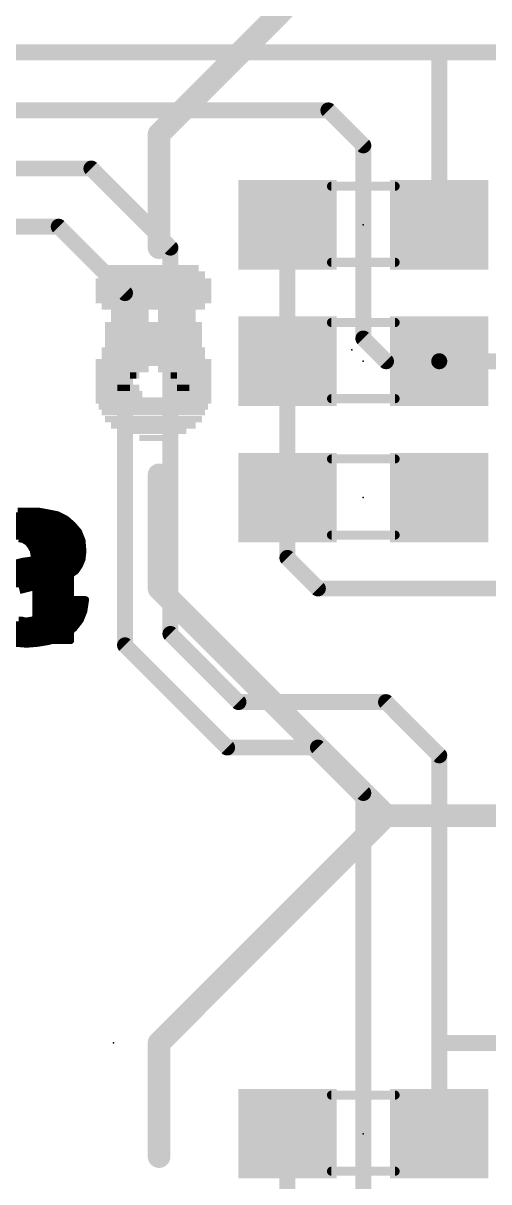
# Model space of a CAD drawing. Extents: x -29 to 78, y -12 to 55.
# Drawn here: x 22.61 to 27.82, y 11.15 to 24.1 of the extents above; entities that cross this region are included whole.
import ezdxf

# ---------------------------------------------------------------- set-up
doc = ezdxf.new("R2010")
doc.units = 0
for name, color, linetype in [('1', 12, 'CONTINUOUS'), ('21', 41, 'CONTINUOUS'), ('22', 40, 'CONTINUOUS'), ('23', 53, 'CONTINUOUS'), ('24', 53, 'CONTINUOUS'), ('51', 53, 'CONTINUOUS')]:
    doc.layers.add(name, color=color, linetype=linetype)

# ---------------------------------------------------------------- blocks, each defined once
blk = doc.blocks.new('RECT')
blk.add_solid([(-0.5, -0.5), (0.5, -0.5), (-0.5, 0.5), (0.5, 0.5)])

msp = doc.modelspace()

# ---------------------------------------------------------------- linework, layer by layer
at = {"layer": '1', "const_width": 0.1778}
for points in [[(20.7801, 23.7742), (27.178, 23.7742)], [(27.2659, 23.7742), (27.178, 23.7742)], [(27.2659, 23.7742), (27.9148, 23.7742)], [(27.2659, 21.8448), (27.2659, 23.7742)], [(20.7801, 23.1242), (26.0248, 23.1242)], [(26.0248, 23.1242), (26.416, 22.733)], [(26.416, 22.733), (26.416, 20.574)], [(20.7801, 22.4742), (23.3728, 22.4742)], [(23.3728, 22.4742), (24.257, 21.59)], [(20.7801, 21.8242), (23.0068, 21.8242)], [(23.0068, 21.8242), (23.749, 21.082)], [(25.5659, 21.8448), (25.5659, 20.3208)], [(24.257, 21.59), (24.257, 17.272)], [(23.749, 21.082), (23.749, 17.145)], [(26.416, 20.574), (26.67, 20.32)], [(25.5659, 20.3208), (25.566, 20.3208)], [(25.566, 20.3208), (25.566, 18.796)], [(26.67, 20.32), (27.2651, 20.32)], [(27.2651, 20.32), (27.2659, 20.3208)], [(27.2667, 20.32), (27.2659, 20.3208)], [(29.21, 20.32), (27.2667, 20.32)], [(25.566, 18.796), (25.566, 18.122)], [(25.566, 18.122), (25.908, 17.78)], [(25.908, 17.78), (31.75, 17.78)], [(24.257, 17.272), (25.019, 16.51)], [(23.749, 17.145), (24.892, 16.002)], [(25.019, 16.51), (26.67, 16.51)], [(27.2659, 15.9141), (26.67, 16.51)], [(24.892, 16.002), (25.908, 16.002)], [(25.908, 16.002), (26.416, 15.494)], [(27.2659, 12.7), (27.2659, 15.9141)], [(26.416, 10.414), (26.416, 15.494)], [(28.829, 12.7), (27.2659, 12.7)], [(27.2659, 11.6848), (27.2659, 12.7)], [(25.5659, 11.6848), (25.5659, 10.1608)]]:
    msp.add_lwpolyline(points, dxfattribs=at)
at = {"layer": '1', "const_width": 0.0889}
for points in [[(27.178, 23.8187, 1), (27.178, 23.7298)], [(27.178, 23.7298, 1), (27.178, 23.8187)], [(27.3103, 23.7742, 1), (27.2214, 23.7742)], [(27.2659, 23.8187, 1), (27.2659, 23.7298)], [(27.2659, 23.7298, 1), (27.2659, 23.8187)], [(26.0562, 23.1556, 1), (25.9934, 23.0928)], [(26.0248, 23.0798, 1), (26.0248, 23.1687)], [(26.4605, 22.733, 1), (26.3715, 22.733)], [(26.3846, 22.7016, 1), (26.4474, 22.7644)], [(23.4042, 22.5056, 1), (23.3414, 22.4428)], [(23.3728, 22.4298, 1), (23.3728, 22.5187)], [(23.0382, 21.8556, 1), (22.9754, 21.7928)], [(23.0068, 21.7798, 1), (23.0068, 21.8687)], [(25.6103, 21.8448, 1), (25.5214, 21.8448)], [(27.2214, 21.8448, 1), (27.3103, 21.8448)], [(24.3015, 21.59, 1), (24.2126, 21.59)], [(24.2256, 21.5586, 1), (24.2884, 21.6214)], [(23.7935, 21.082, 1), (23.7046, 21.082)], [(23.7176, 21.0506, 1), (23.7804, 21.1134)], [(26.3715, 20.574, 1), (26.4605, 20.574)], [(26.4474, 20.6054, 1), (26.3846, 20.5426)], [(25.5214, 20.3208, 1), (25.6103, 20.3208)], [(25.5659, 20.3652, 1), (25.5659, 20.2763)], [(25.6105, 20.3208, 1), (25.5216, 20.3208)], [(25.566, 20.2763, 1), (25.566, 20.3652)], [(26.67, 20.3645, 1), (26.67, 20.2755)], [(26.6386, 20.2886, 1), (26.7014, 20.3514)], [(27.2337, 20.3514, 1), (27.2965, 20.2886)], [(27.2973, 20.3522, 1), (27.2345, 20.2894)], [(27.2667, 20.3645, 1), (27.2667, 20.2755)], [(27.2973, 20.2894, 1), (27.2345, 20.3522)], [(27.2352, 20.2886, 1), (27.2981, 20.3514)], [(27.2651, 20.2755, 1), (27.2651, 20.3645)], [(25.6105, 18.796, 1), (25.5216, 18.796)], [(25.5216, 18.796, 1), (25.6105, 18.796)], [(25.5974, 18.1534, 1), (25.5346, 18.0906)], [(25.5216, 18.122, 1), (25.6105, 18.122)], [(25.908, 17.8245, 1), (25.908, 17.7355)], [(25.8766, 17.7486, 1), (25.9394, 17.8114)], [(24.2884, 17.3034, 1), (24.2256, 17.2406)], [(23.7804, 17.1764, 1), (23.7176, 17.1136)], [(24.2126, 17.272, 1), (24.3015, 17.272)], [(23.7046, 17.145, 1), (23.7935, 17.145)], [(25.019, 16.5545, 1), (25.019, 16.4656)], [(24.9876, 16.4786, 1), (25.0504, 16.5414)], [(26.7014, 16.5414, 1), (26.6386, 16.4786)], [(26.67, 16.4656, 1), (26.67, 16.5545)], [(24.892, 16.0465, 1), (24.892, 15.9576)], [(24.8606, 15.9706, 1), (24.9234, 16.0334)], [(25.9394, 16.0334, 1), (25.8766, 15.9706)], [(25.908, 15.9576, 1), (25.908, 16.0465)], [(27.3103, 15.9141, 1), (27.2214, 15.9141)], [(27.2345, 15.8827, 1), (27.2973, 15.9455)], [(26.4605, 15.494, 1), (26.3715, 15.494)], [(26.3846, 15.4626, 1), (26.4474, 15.5254)], [(27.3103, 12.7, 1), (27.2214, 12.7)], [(27.2214, 12.7, 1), (27.3103, 12.7)], [(27.2659, 12.7445, 1), (27.2659, 12.6556)], [(25.6103, 11.6848, 1), (25.5214, 11.6848)], [(27.2214, 11.6848, 1), (27.3103, 11.6848)]]:
    msp.add_lwpolyline(points, format="xyb", dxfattribs=at)
at = {"layer": '21'}
for points, const_width in [([(24.13, 22.86), (26.67, 25.4)], 0.254), ([(24.13, 21.59), (24.13, 22.86)], 0.254), ([(24.13, 19.05), (24.13, 17.78)], 0.254), ([(22.561, 18.646), (22.621, 18.646)], 0.0762), ([(22.621, 18.646), (22.761, 18.636)], 0.0762), ([(22.761, 18.636), (22.871, 18.606)], 0.0762), ([(22.2718, 18.5166), (23.0004, 18.5166)], 0.0762), ([(22.3762, 18.5928), (22.8948, 18.5928)], 0.0762), ([(22.871, 18.606), (22.961, 18.556)], 0.0762), ([(22.961, 18.556), (23.031, 18.486)], 0.0762), ([(23.031, 18.486), (23.081, 18.406)], 0.0762), ([(21.811, 18.3642), (23.0935, 18.3642)], 0.0762), ([(22.2073, 18.4404), (23.0595, 18.4404)], 0.0762), ([(23.081, 18.406), (23.111, 18.306)], 0.0762), ([(22.611, 18.326), (22.561, 18.336)], 0.0762), ([(22.661, 18.296), (22.611, 18.326)], 0.0762), ([(22.691, 18.256), (22.661, 18.296)], 0.0762), ([(22.667, 18.288), (23.1143, 18.288)], 0.0762), ([(22.721, 18.206), (22.691, 18.256)], 0.0762), ([(23.111, 18.306), (23.131, 18.196)], 0.0762), ([(22.7175, 18.2118), (23.1281, 18.2118)], 0.0762), ([(22.731, 18.146), (22.721, 18.206)], 0.0762), ([(22.741, 18.076), (22.731, 18.146)], 0.0762), ([(22.7325, 18.1356), (23.1356, 18.1356)], 0.0762), ([(23.131, 18.196), (23.141, 18.066)], 0.0762), ([(22.751, 17.996), (22.741, 18.076)], 0.0762), ([(22.7431, 18.0594), (23.141, 18.0594)], 0.0762), ([(22.751, 17.196), (22.751, 17.996)], 0.0762), ([(22.751, 17.9832), (23.141, 17.9832)], 0.0762), ([(23.141, 18.066), (23.141, 17.196)], 0.0762), ([(22.751, 17.907), (23.141, 17.907)], 0.0762), ([(24.13, 17.78), (26.67, 15.24)], 0.254), ([(22.751, 17.8308), (23.141, 17.8308)], 0.0762), ([(22.751, 17.7546), (23.141, 17.7546)], 0.0762), ([(22.751, 17.6784), (23.141, 17.6784)], 0.0762), ([(22.751, 17.6022), (23.141, 17.6022)], 0.0762), ([(22.751, 17.526), (23.141, 17.526)], 0.0762), ([(22.751, 17.4498), (23.141, 17.4498)], 0.0762), ([(22.751, 17.3736), (23.141, 17.3736)], 0.0762), ([(22.751, 17.2974), (23.141, 17.2974)], 0.0762), ([(22.751, 17.2212), (23.141, 17.2212)], 0.0762), ([(23.141, 17.196), (22.751, 17.196)], 0.0762), ([(24.13, 12.7), (26.67, 15.24)], 0.254), ([(26.67, 15.24), (35.56, 15.24)], 0.254), ([(24.13, 11.43), (24.13, 12.7)], 0.254)]:
    msp.add_lwpolyline(points, dxfattribs=dict(at, const_width=const_width))
for points, const_width in [([(24.1935, 22.86, 1), (24.0665, 22.86)], 0.127), ([(24.0851, 22.9049, 1), (24.1749, 22.8151)], 0.127), ([(24.0665, 21.59, 1), (24.1935, 21.59)], 0.127), ([(24.1935, 19.05, 1), (24.0665, 19.05)], 0.127), ([(22.6224, 18.665, 1), (22.6196, 18.627)], 0.0381), ([(22.621, 18.627, 1), (22.621, 18.6651)], 0.0381), ([(22.766, 18.6544, 1), (22.756, 18.6176)], 0.0381), ([(22.7596, 18.617, 1), (22.7624, 18.655)], 0.0381), ([(22.8803, 18.6227, 1), (22.8617, 18.5893)], 0.0381), ([(22.866, 18.5876, 1), (22.876, 18.6244)], 0.0381), ([(22.8948, 18.5738, 1), (22.8948, 18.6119)], 0.0381), ([(22.9745, 18.5695, 1), (22.9475, 18.5425)], 0.0381), ([(22.9517, 18.5393, 1), (22.9703, 18.5727)], 0.0381), ([(23.0004, 18.4976, 1), (23.0004, 18.5357)], 0.0381), ([(23.0472, 18.4961, 1), (23.0148, 18.4759)], 0.0381), ([(23.0175, 18.4725, 1), (23.0445, 18.4995)], 0.0381), ([(23.0595, 18.4214, 1), (23.0595, 18.4595)], 0.0381), ([(23.0992, 18.4115, 1), (23.0628, 18.4005)], 0.0381), ([(23.0648, 18.3959, 1), (23.0972, 18.4161)], 0.0381), ([(23.0935, 18.3452, 1), (23.0935, 18.3833)], 0.0381), ([(22.6208, 18.3423, 1), (22.6012, 18.3097)], 0.0381), ([(22.6073, 18.3073, 1), (22.6147, 18.3447)], 0.0381), ([(22.6762, 18.3074, 1), (22.6458, 18.2846)], 0.0381), ([(22.667, 18.3071, 1), (22.667, 18.269)], 0.0381), ([(22.6512, 18.2797, 1), (22.6708, 18.3123)], 0.0381), ([(22.7073, 18.2658, 1), (22.6747, 18.2462)], 0.0381), ([(22.6758, 18.2446, 1), (22.7062, 18.2674)], 0.0381), ([(23.1297, 18.3094, 1), (23.0923, 18.3026)], 0.0381), ([(23.0928, 18.3005, 1), (23.1292, 18.3115)], 0.0381), ([(23.1143, 18.269, 1), (23.1143, 18.3071)], 0.0381), ([(22.7175, 18.2309, 1), (22.7175, 18.1928)], 0.0381), ([(22.7398, 18.2091, 1), (22.7022, 18.2029)], 0.0381), ([(22.7047, 18.1962, 1), (22.7373, 18.2158)], 0.0381), ([(22.7499, 18.1487, 1), (22.7121, 18.1433)], 0.0381), ([(22.7122, 18.1429, 1), (22.7498, 18.1491)], 0.0381), ([(22.7325, 18.1547, 1), (22.7325, 18.1166)], 0.0381), ([(23.15, 18.1975, 1), (23.112, 18.1945)], 0.0381), ([(23.1123, 18.1926, 1), (23.1497, 18.1994)], 0.0381), ([(23.1281, 18.1928, 1), (23.1281, 18.2309)], 0.0381), ([(23.1356, 18.1166, 1), (23.1356, 18.1547)], 0.0381), ([(22.7599, 18.0784, 1), (22.7221, 18.0736)], 0.0381), ([(22.7221, 18.0733, 1), (22.7599, 18.0787)], 0.0381), ([(22.7431, 18.0785, 1), (22.7431, 18.0404)], 0.0381), ([(22.7701, 17.996, 1), (22.732, 17.996)], 0.0381), ([(22.751, 18.0023, 1), (22.751, 17.9642)], 0.0381), ([(22.7321, 17.9936, 1), (22.7699, 17.9984)], 0.0381), ([(23.1601, 18.066, 1), (23.122, 18.066)], 0.0381), ([(23.122, 18.0645, 1), (23.16, 18.0675)], 0.0381), ([(23.141, 18.0404, 1), (23.141, 18.0785)], 0.0381), ([(23.141, 17.9642, 1), (23.141, 18.0023)], 0.0381), ([(22.751, 17.9261, 1), (22.751, 17.888)], 0.0381), ([(23.141, 17.888, 1), (23.141, 17.9261)], 0.0381), ([(24.1749, 17.8249, 1), (24.0851, 17.7351)], 0.127), ([(22.751, 17.8498, 1), (22.751, 17.8117)], 0.0381), ([(22.751, 17.7736, 1), (22.751, 17.7355)], 0.0381), ([(23.141, 17.8117, 1), (23.141, 17.8498)], 0.0381), ([(23.141, 17.7355, 1), (23.141, 17.7736)], 0.0381), ([(24.0665, 17.78, 1), (24.1935, 17.78)], 0.127), ([(22.751, 17.6974, 1), (22.751, 17.6593)], 0.0381), ([(22.751, 17.6212, 1), (22.751, 17.5831)], 0.0381), ([(23.141, 17.6593, 1), (23.141, 17.6974)], 0.0381), ([(23.141, 17.5831, 1), (23.141, 17.6212)], 0.0381), ([(22.751, 17.545, 1), (22.751, 17.5069)], 0.0381), ([(22.751, 17.4688, 1), (22.751, 17.4307)], 0.0381), ([(23.141, 17.5069, 1), (23.141, 17.545)], 0.0381), ([(23.141, 17.4307, 1), (23.141, 17.4688)], 0.0381), ([(22.751, 17.3926, 1), (22.751, 17.3545)], 0.0381), ([(23.141, 17.3545, 1), (23.141, 17.3926)], 0.0381), ([(22.751, 17.3164, 1), (22.751, 17.2783)], 0.0381), ([(22.751, 17.2402, 1), (22.751, 17.2021)], 0.0381), ([(22.751, 17.2151, 1), (22.751, 17.177)], 0.0381), ([(23.141, 17.2783, 1), (23.141, 17.3164)], 0.0381), ([(23.141, 17.2021, 1), (23.141, 17.2402)], 0.0381), ([(23.141, 17.177, 1), (23.141, 17.2151)], 0.0381), ([(22.732, 17.196, 1), (22.7701, 17.196)], 0.0381), ([(23.122, 17.196, 1), (23.1601, 17.196)], 0.0381), ([(26.67, 15.3035, 1), (26.67, 15.1765)], 0.127), ([(26.7149, 15.1951, 1), (26.6251, 15.2849)], 0.127), ([(26.6251, 15.1951, 1), (26.7149, 15.2849)], 0.127), ([(24.1935, 12.7, 1), (24.0665, 12.7)], 0.127), ([(24.0851, 12.7449, 1), (24.1749, 12.6551)], 0.127), ([(24.0665, 11.43, 1), (24.1935, 11.43)], 0.127)]:
    msp.add_lwpolyline(points, format="xyb", dxfattribs=dict(at, const_width=const_width))
at = {"layer": '22'}
for points, const_width in [([(24.13, 22.86), (26.67, 25.4)], 0.254), ([(24.13, 22.86), (24.13, 21.59)], 0.254), ([(24.13, 19.05), (24.13, 17.78)], 0.254), ([(22.779, 18.646), (22.549, 18.646)], 0.0762), ([(22.889, 18.626), (22.779, 18.646)], 0.0762), ([(22.989, 18.606), (22.889, 18.626)], 0.0762), ([(22.1965, 18.5166), (23.135, 18.5166)], 0.0762), ([(22.3318, 18.5928), (23.0154, 18.5928)], 0.0762), ([(23.089, 18.556), (22.989, 18.606)], 0.0762), ([(23.159, 18.496), (23.089, 18.556)], 0.0762), ([(23.229, 18.416), (23.159, 18.496)], 0.0762), ([(22.1273, 18.4404), (23.2077, 18.4404)], 0.0762), ([(22.529, 18.366), (22.579, 18.386)], 0.0762), ([(22.579, 18.386), (22.749, 18.386)], 0.0762), ([(22.749, 18.386), (22.779, 18.376)], 0.0762), ([(22.779, 18.376), (22.819, 18.366)], 0.0762), ([(22.819, 18.366), (22.849, 18.356)], 0.0762), ([(22.8244, 18.3642), (23.2497, 18.3642)], 0.0762), ([(22.849, 18.356), (22.889, 18.296)], 0.0762), ([(23.269, 18.316), (23.229, 18.416)], 0.0762), ([(22.889, 18.256), (22.879, 18.216)], 0.0762), ([(22.889, 18.296), (22.889, 18.256)], 0.0762), ([(22.889, 18.288), (23.2713, 18.288)], 0.0762), ([(23.279, 18.196), (23.269, 18.316)], 0.0762), ([(22.689, 18.096), (22.609, 18.086)], 0.0762), ([(22.749, 18.116), (22.689, 18.096)], 0.0762), ([(22.809, 18.146), (22.749, 18.116)], 0.0762), ([(22.7882, 18.1356), (23.2723, 18.1356)], 0.0762), ([(22.849, 18.176), (22.809, 18.146)], 0.0762), ([(22.879, 18.216), (22.849, 18.176)], 0.0762), ([(22.8758, 18.2118), (23.2777, 18.2118)], 0.0762), ([(23.239, 18.036), (23.269, 18.106)], 0.0762), ([(23.269, 18.106), (23.279, 18.196)], 0.0762), ([(22.2391, 17.9832), (23.2038, 17.9832)], 0.0762), ([(22.609, 18.086), (22.369, 18.026)], 0.0762), ([(22.5026, 18.0594), (23.249, 18.0594)], 0.0762), ([(23.139, 17.936), (23.199, 17.976)], 0.0762), ([(23.199, 17.976), (23.239, 18.036)], 0.0762), ([(22.1162, 17.907), (23.0883, 17.907)], 0.0762), ([(22.829, 17.816), (22.919, 17.836)], 0.0762), ([(22.919, 17.836), (22.999, 17.866)], 0.0762), ([(22.999, 17.866), (23.069, 17.896)], 0.0762), ([(23.069, 17.896), (23.139, 17.936)], 0.0762), ([(24.13, 17.78), (26.67, 15.24)], 0.254), ([(22.0489, 17.8308), (22.8956, 17.8308)], 0.0762), ([(22.569, 17.756), (22.729, 17.796)], 0.0762), ([(22.729, 17.796), (22.829, 17.816)], 0.0762), ([(22.939, 17.596), (22.919, 17.546)], 0.0762), ([(22.939, 17.656), (22.939, 17.596)], 0.0762), ([(23.309, 17.656), (22.939, 17.656)], 0.0762), ([(22.939, 17.6022), (23.3007, 17.6022)], 0.0762), ([(23.289, 17.526), (23.309, 17.656)], 0.0762), ([(22.889, 17.506), (22.809, 17.446)], 0.0762), ([(22.8141, 17.4498), (23.2585, 17.4498)], 0.0762), ([(22.919, 17.546), (22.889, 17.506)], 0.0762), ([(22.904, 17.526), (23.289, 17.526)], 0.0762), ([(23.249, 17.426), (23.289, 17.526)], 0.0762), ([(22.0908, 17.3736), (23.2082, 17.3736)], 0.0762), ([(22.599, 17.426), (22.559, 17.426)], 0.0762), ([(22.639, 17.416), (22.599, 17.426)], 0.0762), ([(22.699, 17.426), (22.639, 17.416)], 0.0762), ([(22.749, 17.436), (22.699, 17.426)], 0.0762), ([(22.809, 17.446), (22.749, 17.436)], 0.0762), ([(23.099, 17.266), (23.179, 17.336)], 0.0762), ([(23.179, 17.336), (23.249, 17.426)], 0.0762), ([(22.1631, 17.2974), (23.1349, 17.2974)], 0.0762), ([(22.2886, 17.2212), (23.0094, 17.2212)], 0.0762), ([(22.889, 17.186), (22.999, 17.216)], 0.0762), ([(22.999, 17.216), (23.099, 17.266)], 0.0762), ([(22.529, 17.166), (22.649, 17.156)], 0.0762), ([(22.649, 17.156), (22.769, 17.166)], 0.0762), ([(22.769, 17.166), (22.889, 17.186)], 0.0762), ([(24.13, 12.7), (26.67, 15.24)], 0.254), ([(26.67, 15.24), (35.56, 15.24)], 0.254), ([(24.13, 12.7), (24.13, 11.43)], 0.254)]:
    msp.add_lwpolyline(points, dxfattribs=dict(at, const_width=const_width))
for points, const_width in [([(24.1935, 22.86, 1), (24.0665, 22.86)], 0.127), ([(24.0851, 22.9049, 1), (24.1749, 22.8151)], 0.127), ([(24.0665, 21.59, 1), (24.1935, 21.59)], 0.127), ([(24.1935, 19.05, 1), (24.0665, 19.05)], 0.127), ([(22.7824, 18.6647, 1), (22.7756, 18.6273)], 0.0381), ([(22.779, 18.627, 1), (22.779, 18.6651)], 0.0381), ([(22.8927, 18.6447, 1), (22.8853, 18.6073)], 0.0381), ([(22.8856, 18.6073, 1), (22.8924, 18.6447)], 0.0381), ([(22.9975, 18.623, 1), (22.9805, 18.589)], 0.0381), ([(22.9853, 18.5873, 1), (22.9927, 18.6247)], 0.0381), ([(23.0154, 18.5738, 1), (23.0154, 18.6119)], 0.0381), ([(23.1014, 18.5705, 1), (23.0766, 18.5415)], 0.0381), ([(23.0805, 18.539, 1), (23.0975, 18.573)], 0.0381), ([(23.135, 18.4976, 1), (23.135, 18.5357)], 0.0381), ([(23.1733, 18.5085, 1), (23.1447, 18.4835)], 0.0381), ([(23.1466, 18.4815, 1), (23.1714, 18.5105)], 0.0381), ([(22.5861, 18.3683, 1), (22.5719, 18.4037)], 0.0381), ([(22.755, 18.4041, 1), (22.743, 18.3679)], 0.0381), ([(22.749, 18.3669, 1), (22.749, 18.405)], 0.0381), ([(22.7836, 18.3945, 1), (22.7744, 18.3575)], 0.0381), ([(22.773, 18.3579, 1), (22.785, 18.3941)], 0.0381), ([(22.825, 18.3841, 1), (22.813, 18.3479)], 0.0381), ([(22.8244, 18.3833, 1), (22.8244, 18.3452)], 0.0381), ([(22.8144, 18.3475, 1), (22.8236, 18.3845)], 0.0381), ([(22.8649, 18.3666, 1), (22.8331, 18.3454)], 0.0381), ([(22.843, 18.3379, 1), (22.855, 18.3741)], 0.0381), ([(23.2077, 18.4214, 1), (23.2077, 18.4595)], 0.0381), ([(23.2467, 18.4231, 1), (23.2113, 18.4089)], 0.0381), ([(23.2147, 18.4035, 1), (23.2433, 18.4285)], 0.0381), ([(23.2497, 18.3452, 1), (23.2497, 18.3833)], 0.0381), ([(22.908, 18.296, 1), (22.8699, 18.296)], 0.0381), ([(22.889, 18.3071, 1), (22.889, 18.269)], 0.0381), ([(22.8699, 18.256, 1), (22.908, 18.256)], 0.0381), ([(22.9075, 18.2514, 1), (22.8705, 18.2606)], 0.0381), ([(22.8731, 18.2854, 1), (22.9049, 18.3066)], 0.0381), ([(23.288, 18.3176, 1), (23.25, 18.3144)], 0.0381), ([(23.2513, 18.3089, 1), (23.2867, 18.3231)], 0.0381), ([(23.2713, 18.269, 1), (23.2713, 18.3071)], 0.0381), ([(22.683, 18.1141, 1), (22.695, 18.0779)], 0.0381), ([(22.6914, 18.0771, 1), (22.6866, 18.1149)], 0.0381), ([(22.7405, 18.133, 1), (22.7575, 18.099)], 0.0381), ([(22.755, 18.0979, 1), (22.743, 18.1341)], 0.0381), ([(22.7882, 18.1547, 1), (22.7882, 18.1166)], 0.0381), ([(22.7976, 18.1612, 1), (22.8204, 18.1308)], 0.0381), ([(22.8175, 18.129, 1), (22.8005, 18.163)], 0.0381), ([(22.8338, 18.1874, 1), (22.8642, 18.1646)], 0.0381), ([(22.8604, 18.1608, 1), (22.8376, 18.1912)], 0.0381), ([(22.8758, 18.2309, 1), (22.8758, 18.1928)], 0.0381), ([(22.8605, 18.2206, 1), (22.8975, 18.2114)], 0.0381), ([(22.8942, 18.2046, 1), (22.8638, 18.2274)], 0.0381), ([(23.2865, 18.0985, 1), (23.2515, 18.1135)], 0.0381), ([(23.26, 18.1944, 1), (23.298, 18.1976)], 0.0381), ([(23.2979, 18.1939, 1), (23.2601, 18.1981)], 0.0381), ([(23.2723, 18.1166, 1), (23.2723, 18.1547)], 0.0381), ([(23.2777, 18.1928, 1), (23.2777, 18.2309)], 0.0381), ([(22.6066, 18.1049, 1), (22.6114, 18.0671)], 0.0381), ([(22.6136, 18.0675, 1), (22.6044, 18.1045)], 0.0381), ([(23.1831, 17.9866, 1), (23.2149, 17.9654)], 0.0381), ([(23.2096, 17.9601, 1), (23.1884, 17.9919)], 0.0381), ([(23.2038, 17.9642, 1), (23.2038, 18.0023)], 0.0381), ([(23.2215, 18.0435, 1), (23.2565, 18.0285)], 0.0381), ([(23.2549, 18.0254, 1), (23.2231, 18.0466)], 0.0381), ([(23.249, 18.0404, 1), (23.249, 18.0785)], 0.0381), ([(23.2501, 18.1081, 1), (23.2879, 18.1039)], 0.0381), ([(22.9231, 17.8174, 1), (22.9149, 17.8546)], 0.0381), ([(22.9915, 17.8835, 1), (23.0065, 17.8485)], 0.0381), ([(23.0057, 17.8482, 1), (22.9923, 17.8838)], 0.0381), ([(23.0595, 17.9125, 1), (23.0785, 17.8795)], 0.0381), ([(23.0765, 17.8785, 1), (23.0615, 17.9135)], 0.0381), ([(23.0883, 17.888, 1), (23.0883, 17.9261)], 0.0381), ([(23.1284, 17.9519, 1), (23.1496, 17.9201)], 0.0381), ([(23.1485, 17.9195, 1), (23.1295, 17.9525)], 0.0381), ([(24.1749, 17.8249, 1), (24.0851, 17.7351)], 0.127), ([(22.7253, 17.8147, 1), (22.7327, 17.7773)], 0.0381), ([(22.7336, 17.7775, 1), (22.7244, 17.8145)], 0.0381), ([(22.8249, 17.8346, 1), (22.8331, 17.7974)], 0.0381), ([(22.8327, 17.7973, 1), (22.8253, 17.8347)], 0.0381), ([(22.8956, 17.8117, 1), (22.8956, 17.8498)], 0.0381), ([(22.9123, 17.8538, 1), (22.9257, 17.8182)], 0.0381), ([(24.0665, 17.78, 1), (24.1935, 17.78)], 0.127), ([(22.939, 17.6751, 1), (22.939, 17.637)], 0.0381), ([(22.939, 17.6212, 1), (22.939, 17.5831)], 0.0381), ([(22.9581, 17.656, 1), (22.92, 17.656)], 0.0381), ([(22.92, 17.596, 1), (22.9581, 17.596)], 0.0381), ([(22.9567, 17.5889, 1), (22.9213, 17.6031)], 0.0381), ([(23.3278, 17.6531, 1), (23.2902, 17.6589)], 0.0381), ([(23.3007, 17.5831, 1), (23.3007, 17.6212)], 0.0381), ([(23.309, 17.637, 1), (23.309, 17.6751)], 0.0381), ([(22.8141, 17.4688, 1), (22.8141, 17.4307)], 0.0381), ([(22.8738, 17.5174, 1), (22.9042, 17.4946)], 0.0381), ([(22.9004, 17.4908, 1), (22.8776, 17.5212)], 0.0381), ([(22.904, 17.545, 1), (22.904, 17.5069)], 0.0381), ([(22.9013, 17.5531, 1), (22.9367, 17.5389)], 0.0381), ([(22.9342, 17.5346, 1), (22.9038, 17.5574)], 0.0381), ([(23.2585, 17.4307, 1), (23.2585, 17.4688)], 0.0381), ([(23.2702, 17.5289, 1), (23.3078, 17.5231)], 0.0381), ([(23.3067, 17.5189, 1), (23.2713, 17.5331)], 0.0381), ([(23.289, 17.5069, 1), (23.289, 17.545)], 0.0381), ([(22.6036, 17.4445, 1), (22.5944, 17.4075)], 0.0381), ([(22.599, 17.407, 1), (22.599, 17.4451)], 0.0381), ([(22.6359, 17.4348, 1), (22.6421, 17.3972)], 0.0381), ([(22.6344, 17.3975, 1), (22.6436, 17.4345)], 0.0381), ([(22.6953, 17.4447, 1), (22.7027, 17.4073)], 0.0381), ([(22.7021, 17.4072, 1), (22.6959, 17.4448)], 0.0381), ([(22.7459, 17.4548, 1), (22.7521, 17.4172)], 0.0381), ([(22.7527, 17.4173, 1), (22.7453, 17.4547)], 0.0381), ([(22.7976, 17.4612, 1), (22.8204, 17.4308)], 0.0381), ([(22.8121, 17.4272, 1), (22.8059, 17.4648)], 0.0381), ([(23.164, 17.3477, 1), (23.194, 17.3243)], 0.0381), ([(23.1915, 17.3217, 1), (23.1665, 17.3503)], 0.0381), ([(23.2082, 17.3545, 1), (23.2082, 17.3926)], 0.0381), ([(23.2313, 17.4331, 1), (23.2667, 17.4189)], 0.0381), ([(23.264, 17.4143, 1), (23.234, 17.4377)], 0.0381), ([(22.9905, 17.233, 1), (23.0075, 17.199)], 0.0381), ([(23.004, 17.1976, 1), (22.994, 17.2344)], 0.0381), ([(23.0094, 17.2021, 1), (23.0094, 17.2402)], 0.0381), ([(23.0865, 17.2803, 1), (23.1115, 17.2517)], 0.0381), ([(23.1075, 17.249, 1), (23.0905, 17.283)], 0.0381), ([(23.1349, 17.2783, 1), (23.1349, 17.3164)], 0.0381), ([(22.6474, 17.175, 1), (22.6506, 17.137)], 0.0381), ([(22.6474, 17.137, 1), (22.6506, 17.175)], 0.0381), ([(22.7659, 17.1848, 1), (22.7721, 17.1472)], 0.0381), ([(22.7706, 17.147, 1), (22.7674, 17.185)], 0.0381), ([(22.884, 17.2044, 1), (22.894, 17.1676)], 0.0381), ([(22.8921, 17.1672, 1), (22.8859, 17.2048)], 0.0381), ([(26.67, 15.3035, 1), (26.67, 15.1765)], 0.127), ([(26.7149, 15.1951, 1), (26.6251, 15.2849)], 0.127), ([(26.6251, 15.1951, 1), (26.7149, 15.2849)], 0.127), ([(24.1935, 12.7, 1), (24.0665, 12.7)], 0.127), ([(24.0851, 12.7449, 1), (24.1749, 12.6551)], 0.127), ([(24.0665, 11.43, 1), (24.1935, 11.43)], 0.127)]:
    msp.add_lwpolyline(points, format="xyb", dxfattribs=dict(at, const_width=const_width))
at = {"layer": '23'}
for p in [(26.4159, 21.8448), (26.4159, 20.3208), (26.416, 18.796), (26.4159, 11.6848)]:
    msp.add_point(p, dxfattribs=at)
at = {"layer": '24'}
for p in [(26.289, 20.447), (23.622, 12.7)]:
    msp.add_point(p, dxfattribs=at)
at = {"layer": '51', "const_width": 0.1016}
for points in [[(26.0599, 22.2768), (26.7719, 22.2768)], [(26.0599, 21.4258), (26.7719, 21.4258)], [(26.0599, 20.7528), (26.7719, 20.7528)], [(26.0599, 19.9018), (26.7719, 19.9018)], [(26.06, 19.228), (26.772, 19.228)], [(26.06, 18.377), (26.772, 18.377)], [(26.0599, 12.1168), (26.7719, 12.1168)], [(26.0599, 11.2658), (26.7719, 11.2658)]]:
    msp.add_lwpolyline(points, dxfattribs=at)
at = {"layer": '51', "const_width": 0.0508}
for points in [[(26.0599, 22.3022, 1), (26.0599, 22.2514)], [(26.7719, 22.2514, 1), (26.7719, 22.3022)], [(26.0599, 21.4512, 1), (26.0599, 21.4004)], [(26.7719, 21.4004, 1), (26.7719, 21.4512)], [(26.0599, 20.7782, 1), (26.0599, 20.7274)], [(26.7719, 20.7274, 1), (26.7719, 20.7782)], [(26.0599, 19.9272, 1), (26.0599, 19.8764)], [(26.7719, 19.8764, 1), (26.7719, 19.9272)], [(26.06, 19.2534, 1), (26.06, 19.2026)], [(26.772, 19.2026, 1), (26.772, 19.2534)], [(26.06, 18.4024, 1), (26.06, 18.3516)], [(26.772, 18.3516, 1), (26.772, 18.4024)], [(26.0599, 12.1422, 1), (26.0599, 12.0914)], [(26.7719, 12.0914, 1), (26.7719, 12.1422)], [(26.0599, 11.2912, 1), (26.0599, 11.2404)], [(26.7719, 11.2404, 1), (26.7719, 11.2912)]]:
    msp.add_lwpolyline(points, format="xyb", dxfattribs=at)

# ---------------------------------------------------------------- block references
at = {"layer": '1', "xscale": 1.1}
for p in [(25.5659, 21.8448), (27.2659, 21.8448), (25.5659, 20.3208), (27.2659, 20.3208), (25.566, 18.796), (27.266, 18.796), (25.5659, 11.6848), (27.2659, 11.6848)]:
    msp.add_blockref('RECT', p, dxfattribs=at)
at = {"layer": '21'}
for p, xscale, yscale in [((24.189, 21.362), 0.77, 0.07), ((24.154, 21.287), 0.98, 0.08), ((24.189, 21.212), 1.05, 0.07), ((24.154, 21.147), 1.12, 0.06), ((24.154, 21.077), 1.12, 0.08), ((24.154, 21.002), 1.12, 0.07), ((24.119, 20.932), 1.05, 0.07), ((23.804, 20.867), 0.42, 0.06), ((23.839, 20.722), 0.63, 0.07), ((23.804, 20.797), 0.42, 0.08), ((23.944, 20.652), 0.84, 0.07), ((24.014, 20.582), 0.98, 0.07), ((24.049, 20.512), 1.05, 0.07), ((24.084, 20.442), 1.12, 0.07), ((24.084, 20.372), 1.12, 0.07), ((24.119, 20.307), 1.19, 0.08), ((23.804, 20.232), 0.42, 0.07), ((24.469, 20.232), 0.49, 0.07), ((23.839, 20.162), 0.07, 0.07), ((24.469, 20.162), 0.49, 0.07), ((24.504, 20.092), 0.42, 0.07), ((23.769, 19.952), 0.35, 0.07), ((23.734, 20.022), 0.14, 0.07), ((24.469, 20.022), 0.49, 0.07), ((24.469, 19.952), 0.49, 0.07), ((24.049, 19.812), 1.19, 0.07), ((24.119, 19.882), 1.19, 0.07), ((24.084, 19.747), 1.12, 0.06), ((24.049, 19.672), 1.05, 0.07), ((24.049, 19.602), 0.91, 0.07), ((24.084, 19.537), 0.7, 0.06), ((24.084, 19.462), 0.28, 0.07)]:
    msp.add_blockref('RECT', p, dxfattribs=dict(at, xscale=xscale, yscale=yscale))
at = {"layer": '22', "rotation": 180}
for p, xscale, yscale in [((23.944, 21.362), 0.77, 0.07), ((23.944, 21.212), 1.05, 0.07), ((23.979, 21.287), 0.98, 0.08), ((23.979, 21.147), 1.12, 0.06), ((23.979, 21.077), 1.12, 0.08), ((23.979, 21.002), 1.12, 0.07), ((24.014, 20.932), 1.05, 0.07), ((24.329, 20.867), 0.42, 0.06), ((24.294, 20.722), 0.63, 0.07), ((24.329, 20.797), 0.42, 0.08), ((24.119, 20.582), 0.98, 0.07), ((24.189, 20.652), 0.84, 0.07), ((24.049, 20.442), 1.12, 0.07), ((24.084, 20.512), 1.05, 0.07), ((24.014, 20.307), 1.19, 0.08), ((24.049, 20.372), 1.12, 0.07), ((23.664, 20.232), 0.49, 0.07), ((24.329, 20.232), 0.42, 0.07), ((23.664, 20.162), 0.49, 0.07), ((23.629, 20.092), 0.42, 0.07), ((24.294, 20.162), 0.07, 0.07), ((23.664, 20.022), 0.49, 0.07), ((23.664, 19.952), 0.49, 0.07), ((24.364, 19.952), 0.35, 0.07), ((24.399, 20.022), 0.14, 0.07), ((24.014, 19.882), 1.19, 0.07), ((24.084, 19.812), 1.19, 0.07), ((24.049, 19.747), 1.12, 0.06), ((24.084, 19.672), 1.05, 0.07), ((24.084, 19.602), 0.91, 0.07), ((24.049, 19.537), 0.7, 0.06), ((24.049, 19.462), 0.28, 0.07)]:
    msp.add_blockref('RECT', p, dxfattribs=dict(at, xscale=xscale, yscale=yscale))
at = {"layer": '51', "xscale": 0.5001, "yscale": 0.95}
for p in [(25.8277, 21.8499), (26.9961, 21.8499), (25.8277, 20.3259), (26.9961, 20.3259), (25.8279, 18.8011), (26.9962, 18.8011), (25.8277, 11.6899), (26.9961, 11.6899)]:
    msp.add_blockref('RECT', p, dxfattribs=at)

doc.saveas('drawing.dxf')
